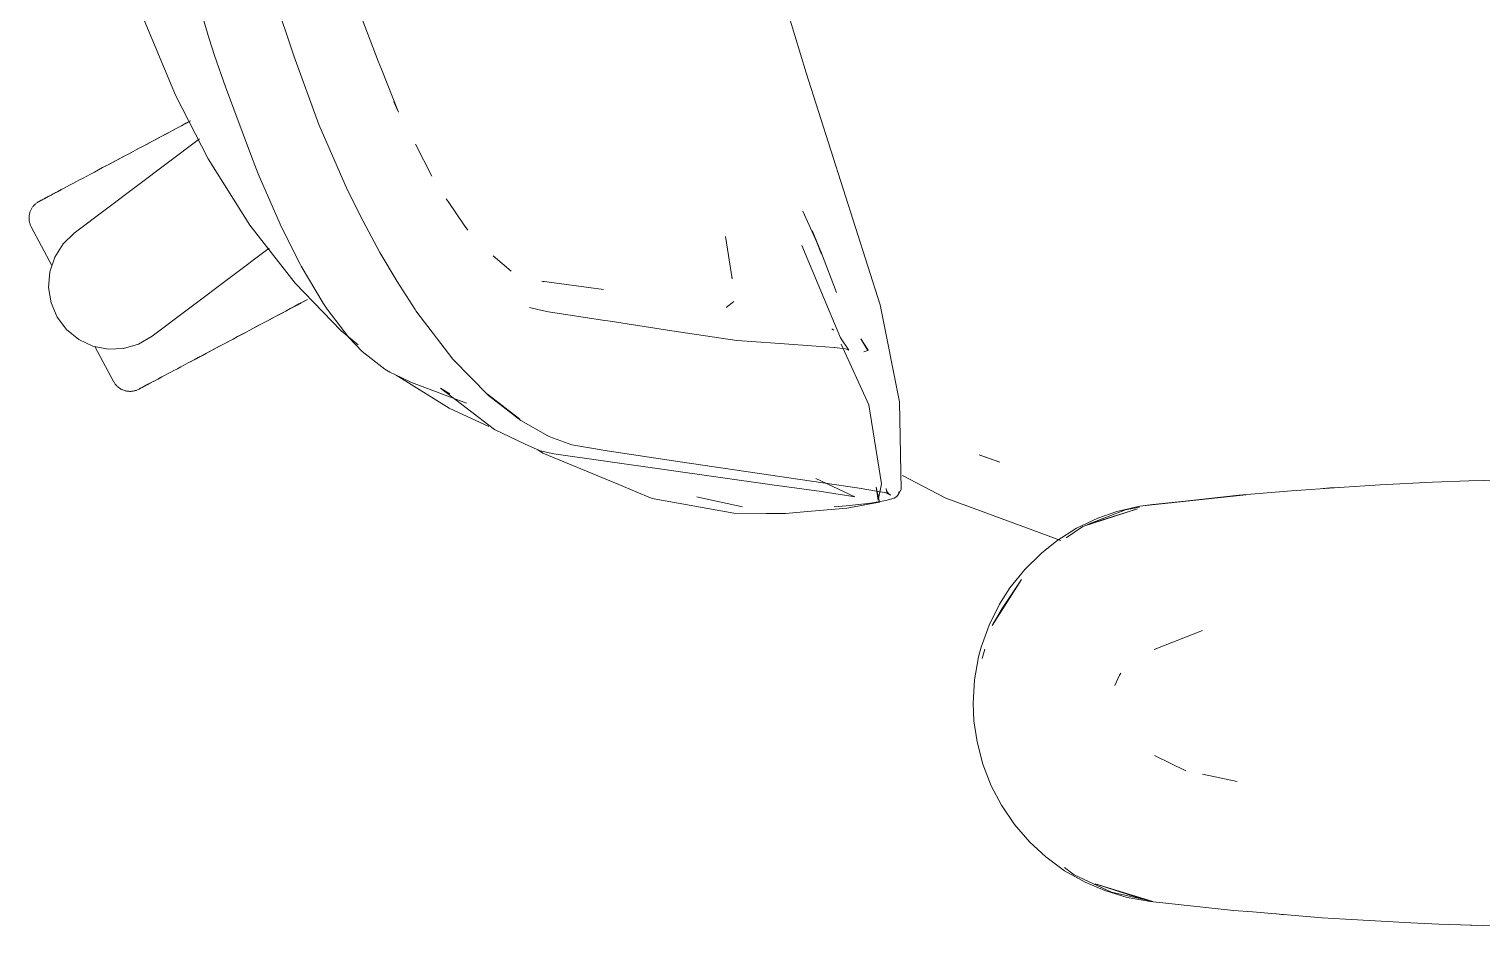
# Model space of a CAD drawing. Header units: millimetres. Extents: x 155927 to 317870, y -36033 to 97293.
# Drawn here: x 209381.8 to 209696.2, y 10100.9 to 10295 of the extents above; entities that cross this region are included whole.
import ezdxf

# ---------------------------------------------------------------- set-up
doc = ezdxf.new("R2010")
doc.units = ezdxf.units.MM
doc.header["$MEASUREMENT"] = 0
doc.layers.add('G-IMPT', color=8, linetype='CONTINUOUS', lineweight=9)
doc.layers.add('I-FURN', color=8, linetype='CONTINUOUS', lineweight=9)

msp = doc.modelspace()

# ---------------------------------------------------------------- linework, layer by layer
at = {"layer": 'G-IMPT'}
for p, q in [((209420.76, 10292.91), (209411.81, 10323.74)), ((209540.77, 10315.55), (209549.95, 10285.58)), ((209450.65, 10305.52), (209457.36, 10288.07)), ((209439.06, 10289.26), (209434.05, 10304.18)), ((209405.96, 10298.66), (209413.48, 10280.69)), ((209420.76, 10292.91), (209421.95, 10289.31)), ((209424.29, 10282.49), (209421.95, 10289.31)), ((209439.06, 10289.26), (209444.52, 10274.38)), ((209457.36, 10288.07), (209458.03, 10286.34)), ((209458.03, 10286.34), (209461.75, 10277.02)), ((209549.95, 10285.58), (209565.94, 10235.33)), ((209413.48, 10280.69), (209420.57, 10266.91)), ((209424.29, 10282.49), (209429.89, 10267.41)), ((209461.75, 10277.02), (209460.75, 10279.26)), ((209444.52, 10274.38), (209450.7, 10260.16)), ((209468.92, 10263.18), (209465.38, 10270.15)), ((209431.37, 10263.73), (209429.89, 10267.41)), ((209420.57, 10266.91), (209429.55, 10252.62)), ((209436.14, 10252.77), (209431.37, 10263.73)), ((209454.09, 10253.43), (209450.7, 10260.16)), ((209472.45, 10257.71), (209472.06, 10258.29)), ((209475.95, 10252.58), (209472.45, 10257.71)), ((209552.24, 10248.9), (209549.19, 10255.61)), ((209429.55, 10252.62), (209439.35, 10240.02)), ((209436.14, 10252.77), (209436.36, 10252.33)), ((209440.36, 10244.32), (209436.36, 10252.33)), ((209454.09, 10253.43), (209457.66, 10246.64)), ((209475.95, 10252.58), (209476.7, 10251.47)), ((209553.27, 10246.31), (209551.24, 10251.43)), ((209553.26, 10246.52), (209551.25, 10251.42)), ((209551.25, 10251.42), (209553.27, 10246.31)), ((209533.91, 10240.99), (209532.51, 10250.15)), ((209557.4, 10228.18), (209548.97, 10248.16)), ((209461.42, 10240.41), (209457.66, 10246.64)), ((209482.22, 10245.94), (209486.13, 10242.6)), ((209553.26, 10246.52), (209556.52, 10238.05)), ((209440.36, 10244.32), (209440.67, 10243.72)), ((209440.67, 10243.72), (209445.4, 10235.72)), ((209449.31, 10229.72), (209439.35, 10240.02)), ((209461.42, 10240.41), (209465.31, 10234.31)), ((209506.08, 10238.66), (209492.72, 10240.44)), ((209492.72, 10240.44), (209493.19, 10240.3)), ((209533.91, 10240.99), (209533.87, 10241.34)), ((209446.27, 10234.43), (209445.4, 10235.72)), ((209534.26, 10236.04), (209532.62, 10234.76)), ((209450.98, 10228.3), (209446.27, 10234.43)), ((209465.31, 10234.31), (209465.47, 10234.06)), ((209473.5, 10223.62), (209465.47, 10234.06)), ((209490.04, 10234.74), (209492.2, 10234.28)), ((209492.2, 10234.28), (209494.19, 10233.86)), ((209494.65, 10233.79), (209494.19, 10233.86)), ((209506.38, 10231.98), (209494.65, 10233.79)), ((209570.14, 10214.38), (209565.94, 10235.33)), ((209449.31, 10229.72), (209452.98, 10226.72)), ((209506.38, 10231.98), (209506.99, 10231.89)), ((209507.5, 10231.81), (209506.99, 10231.89)), ((209520.85, 10229.69), (209507.5, 10231.81)), ((209520.85, 10229.69), (209534.92, 10227.66)), ((209555.95, 10229.9), (209555.51, 10230.17)), ((209453.88, 10225.28), (209450.98, 10228.3)), ((209535, 10227.65), (209534.92, 10227.66)), ((209535, 10227.65), (209543.25, 10227.03)), ((209543.25, 10227.03), (209544.23, 10226.96)), ((209544.23, 10226.96), (209552.09, 10226.4)), ((209552.09, 10226.4), (209555.97, 10226.1)), ((209559.16, 10225.51), (209557.4, 10228.18)), ((209563.51, 10213.68), (209557.53, 10226.84)), ((209563.37, 10225.51), (209561.78, 10227.97)), ((209561.78, 10227.97), (209563.3, 10225.49)), ((209563.3, 10225.49), (209561.82, 10227.96)), ((209458.74, 10221.42), (209453.88, 10225.28)), ((209473.5, 10223.62), (209481.23, 10215.72)), ((209556.05, 10226.1), (209555.97, 10226.1)), ((209556.05, 10226.1), (209558.43, 10225.8)), ((209558.44, 10225.8), (209558.43, 10225.8)), ((209558.44, 10225.8), (209559.16, 10225.51)), ((209562.43, 10225.21), (209563.3, 10225.49)), ((209563.37, 10225.51), (209563.3, 10225.49)), ((209458.74, 10221.42), (209459.88, 10220.8)), ((209459.88, 10220.8), (209462.31, 10219.63)), ((209472.68, 10212.99), (209461.23, 10220.11)), ((209462.31, 10219.63), (209464.54, 10218.56)), ((209476.45, 10214.05), (209464.54, 10218.56)), ((209470.79, 10217.28), (209472.82, 10216.12)), ((209470.79, 10217.28), (209482.5, 10208.34)), ((209481.02, 10216.03), (209487.97, 10210.63)), ((209481.02, 10216.03), (209484.59, 10213.22)), ((209488.2, 10210.3), (209481.23, 10215.72)), ((209563.51, 10213.68), (209566.22, 10196.63)), ((209570.14, 10214.38), (209570.52, 10195.39)), ((209481.31, 10209.01), (209472.68, 10212.99)), ((209487.97, 10210.63), (209484.59, 10213.22)), ((209489.02, 10205.3), (209482.5, 10208.34)), ((209488.2, 10210.3), (209494.03, 10207.01)), ((209489.02, 10205.3), (209492.38, 10203.73)), ((209494.03, 10207.01), (209494.45, 10206.8)), ((209499.24, 10205.05), (209494.45, 10206.8)), ((209499.24, 10205.05), (209506.91, 10203.75)), ((209491.77, 10204.02), (209492.94, 10203.25)), ((209495.37, 10203.09), (209492.38, 10203.73)), ((209492.94, 10203.25), (209509.39, 10196.45)), ((209542.59, 10196.41), (209495.37, 10203.09)), ((209522.68, 10201.35), (209506.91, 10203.75)), ((209553.56, 10196.8), (209522.68, 10201.35)), ((209587.4, 10202.92), (209591.86, 10201.29)), ((209587.4, 10202.92), (209587.98, 10202.66)), ((209591.86, 10201.29), (209587.98, 10202.66)), ((209570.78, 10198.42), (209578.36, 10194.44)), ((209509.39, 10196.45), (209512.76, 10195.06)), ((209516.62, 10193.46), (209512.76, 10195.06)), ((209542.59, 10196.41), (209553.25, 10194.97)), ((209560.44, 10193.78), (209552.03, 10197.77)), ((209554.55, 10194.76), (209553.25, 10194.97)), ((209561.41, 10195.69), (209553.56, 10196.8)), ((209554.55, 10194.76), (209559.57, 10193.92)), ((209567.68, 10194.58), (209561.41, 10195.69)), ((209565.05, 10195.92), (209565.54, 10193.05)), ((209565.05, 10195.92), (209565.77, 10192.64)), ((209565.54, 10193.05), (209566.22, 10196.63)), ((209567.06, 10194.75), (209567.68, 10194.58)), ((209567.06, 10194.75), (209568.15, 10194.19)), ((209567.25, 10195.62), (209567.33, 10195.12)), ((209567.65, 10194.58), (209567.33, 10195.12)), ((209570.52, 10195.39), (209569.92, 10194.36)), ((209570.04, 10194.98), (209569.92, 10194.36)), ((209570.04, 10194.98), (209569.94, 10194.43)), ((209643.57, 10194.14), (209654.97, 10195.12)), ((209665.26, 10195.85), (209654.97, 10195.12)), ((209663.22, 10195.72), (209661.8, 10195.58)), ((209663.22, 10195.72), (209665.12, 10195.81)), ((209665.26, 10195.85), (209674.13, 10196.41)), ((209685.44, 10196.95), (209674.13, 10196.41)), ((209685.44, 10196.95), (209693.31, 10197.25)), ((209705.62, 10197.54), (209693.31, 10197.25)), ((209534.31, 10190.23), (209516.62, 10193.46)), ((209526.87, 10193.68), (209526.3, 10193.83)), ((209536.18, 10191.64), (209526.87, 10193.68)), ((209558.56, 10191.86), (209555.97, 10191.65)), ((209563.25, 10192.38), (209558.56, 10191.86)), ((209559.2, 10191.39), (209563.45, 10192.2)), ((209560.44, 10193.78), (209559.57, 10193.92)), ((209563.86, 10192.46), (209563.25, 10192.38)), ((209563.45, 10192.2), (209565.77, 10192.64)), ((209563.86, 10192.46), (209567.14, 10192.99)), ((209569, 10193.54), (209567.14, 10192.99)), ((209567.65, 10194.58), (209568.15, 10194.19)), ((209569, 10193.54), (209569.54, 10193.86)), ((209569.54, 10193.86), (209569.92, 10194.36)), ((209569.92, 10194.36), (209569.94, 10194.43)), ((209578.36, 10194.44), (209580.12, 10193.52)), ((209586.09, 10191.33), (209580.12, 10193.52)), ((209622.14, 10191.79), (209617.18, 10190.63)), ((209622.06, 10191.57), (209619.01, 10190.99)), ((209622.14, 10191.79), (209645.09, 10194.24)), ((209622.14, 10191.79), (209643.57, 10194.14)), ((209622.14, 10191.79), (209624.95, 10192.12)), ((209645.09, 10194.24), (209624.95, 10192.12)), ((209626.47, 10192.26), (209624.95, 10192.12)), ((209534.31, 10190.23), (209541.28, 10190.2)), ((209541.28, 10190.2), (209545.45, 10190.2)), ((209549.41, 10190.54), (209545.45, 10190.2)), ((209558.73, 10191.34), (209549.41, 10190.54)), ((209558.73, 10191.34), (209559.2, 10191.39)), ((209605.03, 10184.38), (209586.09, 10191.33)), ((209608.46, 10186.99), (209613.04, 10189.18)), ((209609.78, 10187.39), (209621.64, 10191.2)), ((209619.01, 10190.99), (209610.82, 10187.79)), ((209612.49, 10188.29), (209621.64, 10191.2)), ((209613.04, 10189.18), (209617.18, 10190.63)), ((209608.46, 10186.99), (209604.14, 10184.26)), ((209609.78, 10187.39), (209606.21, 10184.96)), ((209609.78, 10187.39), (209612.49, 10188.29)), ((209600.83, 10181.64), (209604.14, 10184.26)), ((209597.22, 10178.09), (209600.83, 10181.64)), ((209590.17, 10165.96), (209596.5, 10175.91)), ((209592.33, 10169.64), (209596.5, 10175.91)), ((209597.22, 10178.09), (209594.03, 10174.12)), ((209591.77, 10170.57), (209594.03, 10174.12)), ((209589.53, 10166.06), (209591.77, 10170.57)), ((209590.17, 10165.96), (209592.33, 10169.64)), ((209589.53, 10166.06), (209587.82, 10161.29)), ((209635.66, 10164.89), (209625.23, 10160.74)), ((209587.25, 10159.16), (209587.82, 10161.29)), ((209588.62, 10160.85), (209588, 10158.82)), ((209586.37, 10154.21), (209587.25, 10159.16)), ((209586.08, 10149.17), (209586.37, 10154.21)), ((209616.69, 10152.99), (209617.71, 10155.22)), ((209617.71, 10155.22), (209618, 10155.67)), ((209586.08, 10149.17), (209586.25, 10145.32)), ((209586.9, 10140.81), (209586.25, 10145.32)), ((209586.9, 10140.81), (209588.16, 10135.94)), ((209589.99, 10131.23), (209588.16, 10135.94)), ((209625.32, 10137.79), (209632.11, 10134.52)), ((209643.16, 10132.19), (209635.72, 10133.76)), ((209592.18, 10127.07), (209589.99, 10131.23)), ((209592.18, 10127.07), (209595.01, 10122.9)), ((209595.01, 10122.9), (209598.33, 10119.06)), ((209601.77, 10115.9), (209598.33, 10119.06)), ((209601.77, 10115.9), (209605.85, 10112.9)), ((209605.81, 10113.59), (209607.92, 10112)), ((209610.3, 10110.39), (209605.85, 10112.9)), ((209615.98, 10108.26), (209607.92, 10112)), ((209610.3, 10110.39), (209614.53, 10108.58)), ((209624.95, 10106.22), (209612.49, 10110.05)), ((209612.49, 10110.05), (209621.64, 10107.13)), ((209614.53, 10108.58), (209619.4, 10107.11)), ((209615.98, 10108.26), (209624.39, 10106.35)), ((209624.44, 10106.22), (209619.4, 10107.11)), ((209624.95, 10106.22), (209621.64, 10107.13)), ((209642.37, 10104.31), (209624.44, 10106.22)), ((209646.5, 10103.97), (209642.37, 10104.31)), ((209661.55, 10102.72), (209646.5, 10103.97)), ((209653.37, 10103.37), (209651.69, 10103.54)), ((209661.55, 10102.72), (209666.64, 10102.39)), ((209666.64, 10102.39), (209680.78, 10101.58)), ((209686.8, 10101.33), (209680.78, 10101.58)), ((209686.8, 10101.33), (209698.56, 10100.94)), ((209691.69, 10101.19), (209693.62, 10101.08)), ((209693.62, 10101.08), (209695.12, 10101.06))]:
    msp.add_line(p, q, dxfattribs=at)
at = {"layer": 'I-FURN'}
for p, q in [((209413.34, 10273.34), (209412.35, 10272.81)), ((209412.81, 10273.06), (209413.8, 10273.59)), ((209414.33, 10273.87), (209413.34, 10273.34)), ((209413.8, 10273.59), (209414.78, 10274.11)), ((209415.31, 10274.39), (209414.33, 10273.87)), ((209414.78, 10274.11), (209415.75, 10274.63)), ((209416.28, 10274.9), (209415.31, 10274.39)), ((209415.75, 10274.63), (209416.72, 10275.14)), ((209391.58, 10250.89), (209418.64, 10271.28)), ((209407.33, 10270.15), (209406.33, 10269.61)), ((209406.79, 10269.86), (209407.79, 10270.39)), ((209408.33, 10270.68), (209407.33, 10270.15)), ((209407.79, 10270.39), (209408.8, 10270.93)), ((209409.34, 10271.22), (209408.33, 10270.68)), ((209408.8, 10270.93), (209409.8, 10271.46)), ((209410.35, 10271.75), (209409.34, 10271.22)), ((209409.8, 10271.46), (209410.81, 10272)), ((209411.35, 10272.28), (209410.35, 10271.75)), ((209410.81, 10272), (209411.81, 10272.53)), ((209412.35, 10272.81), (209411.35, 10272.28)), ((209411.81, 10272.53), (209412.81, 10273.06)), ((209401.42, 10267), (209400.47, 10266.5)), ((209400.9, 10266.73), (209401.86, 10267.24)), ((209402.38, 10267.52), (209401.42, 10267)), ((209401.86, 10267.24), (209402.83, 10267.75)), ((209403.36, 10268.03), (209402.38, 10267.52)), ((209402.83, 10267.75), (209403.81, 10268.27)), ((209404.34, 10268.56), (209403.36, 10268.03)), ((209403.81, 10268.27), (209404.8, 10268.8)), ((209405.33, 10269.08), (209404.34, 10268.56)), ((209404.8, 10268.8), (209405.79, 10269.33)), ((209406.33, 10269.61), (209405.33, 10269.08)), ((209405.79, 10269.33), (209406.79, 10269.86)), ((209395.95, 10264.09), (209395.1, 10263.64)), ((209396.81, 10264.56), (209395.95, 10264.09)), ((209397.7, 10265.03), (209396.81, 10264.56)), ((209398.61, 10265.51), (209397.7, 10265.03)), ((209398.12, 10265.25), (209399.03, 10265.73)), ((209399.53, 10266), (209398.61, 10265.51)), ((209399.03, 10265.73), (209399.96, 10266.23)), ((209400.47, 10266.5), (209399.53, 10266)), ((209399.96, 10266.23), (209400.9, 10266.73)), ((209389.87, 10260.86), (209389.24, 10260.53)), ((209390.53, 10261.22), (209389.87, 10260.86)), ((209391.23, 10261.58), (209390.53, 10261.22)), ((209391.95, 10261.97), (209391.23, 10261.58)), ((209392.7, 10262.37), (209391.95, 10261.97)), ((209393.47, 10262.78), (209392.7, 10262.37)), ((209394.28, 10263.21), (209393.47, 10262.78)), ((209395.1, 10263.64), (209394.28, 10263.21)), ((209383.62, 10257.52), (209383.75, 10257.61)), ((209383.75, 10257.61), (209383.89, 10257.69)), ((209383.89, 10257.69), (209383.93, 10257.71)), ((209383.93, 10257.71), (209383.95, 10257.72)), ((209383.94, 10257.71), (209383.93, 10257.71)), ((209383.98, 10257.73), (209383.94, 10257.71)), ((209383.95, 10257.72), (209384.01, 10257.75)), ((209384.06, 10257.77), (209383.98, 10257.73)), ((209384.01, 10257.75), (209384.11, 10257.8)), ((209384.18, 10257.84), (209384.06, 10257.77)), ((209384.11, 10257.8), (209384.25, 10257.88)), ((209384.34, 10257.93), (209384.18, 10257.84)), ((209384.25, 10257.88), (209384.43, 10257.97)), ((209384.55, 10258.03), (209384.34, 10257.93)), ((209384.43, 10257.97), (209384.65, 10258.09)), ((209384.79, 10258.16), (209384.55, 10258.03)), ((209384.65, 10258.09), (209384.91, 10258.23)), ((209385.07, 10258.31), (209384.79, 10258.16)), ((209384.91, 10258.23), (209385.21, 10258.38)), ((209385.38, 10258.48), (209385.07, 10258.31)), ((209385.21, 10258.38), (209385.54, 10258.56)), ((209385.74, 10258.67), (209385.38, 10258.48)), ((209385.54, 10258.56), (209385.92, 10258.76)), ((209386.13, 10258.88), (209385.74, 10258.67)), ((209385.92, 10258.76), (209386.33, 10258.98)), ((209386.56, 10259.1), (209386.13, 10258.88)), ((209386.33, 10258.98), (209386.77, 10259.22)), ((209387.03, 10259.35), (209386.56, 10259.1)), ((209386.77, 10259.22), (209387.25, 10259.47)), ((209387.53, 10259.62), (209387.03, 10259.35)), ((209387.25, 10259.47), (209387.77, 10259.75)), ((209388.06, 10259.9), (209387.53, 10259.62)), ((209387.77, 10259.75), (209388.32, 10260.04)), ((209388.63, 10260.21), (209388.06, 10259.9)), ((209388.32, 10260.04), (209388.91, 10260.35)), ((209389.24, 10260.53), (209388.63, 10260.21)), ((209381.8, 10254.43), (209381.82, 10254.59)), ((209381.8, 10254.27), (209381.8, 10254.43)), ((209381.82, 10254.59), (209381.84, 10254.75)), ((209381.84, 10254.75), (209381.87, 10254.91)), ((209381.87, 10254.91), (209381.9, 10255.07)), ((209381.9, 10255.07), (209381.94, 10255.23)), ((209381.94, 10255.23), (209381.99, 10255.38)), ((209381.99, 10255.38), (209382.04, 10255.53)), ((209382.04, 10255.53), (209382.1, 10255.68)), ((209382.1, 10255.68), (209382.16, 10255.83)), ((209382.16, 10255.83), (209382.23, 10255.98)), ((209382.23, 10255.98), (209382.31, 10256.12)), ((209382.31, 10256.12), (209382.39, 10256.26)), ((209382.39, 10256.26), (209382.48, 10256.39)), ((209382.48, 10256.39), (209382.57, 10256.53)), ((209382.57, 10256.53), (209382.67, 10256.65)), ((209382.67, 10256.65), (209382.77, 10256.78)), ((209382.77, 10256.78), (209382.88, 10256.9)), ((209382.88, 10256.9), (209382.99, 10257.01)), ((209382.99, 10257.01), (209383.11, 10257.12)), ((209383.11, 10257.12), (209383.23, 10257.23)), ((209383.23, 10257.23), (209383.35, 10257.33)), ((209383.35, 10257.33), (209383.48, 10257.43)), ((209383.48, 10257.43), (209383.62, 10257.52)), ((209381.79, 10254.11), (209381.8, 10254.27)), ((209381.8, 10253.95), (209381.79, 10254.11)), ((209381.81, 10253.79), (209381.8, 10253.95)), ((209381.83, 10253.63), (209381.81, 10253.79)), ((209381.85, 10253.47), (209381.83, 10253.63)), ((209381.88, 10253.31), (209381.85, 10253.47)), ((209381.92, 10253.16), (209381.88, 10253.31)), ((209381.96, 10253), (209381.92, 10253.16)), ((209382.01, 10252.85), (209381.96, 10253)), ((209382.06, 10252.69), (209382.01, 10252.85)), ((209382.13, 10252.55), (209382.06, 10252.69)), ((209382.19, 10252.4), (209382.13, 10252.55)), ((209382.27, 10252.26), (209382.19, 10252.4)), ((209382.27, 10252.26), (209386.74, 10243.85)), ((209387.35, 10245.69), (209389.15, 10248.55)), ((209389.15, 10248.55), (209391.58, 10250.89)), ((209386.29, 10242.49), (209387.35, 10245.69)), ((209433.74, 10247.61), (209408.42, 10228.54)), ((209386.02, 10239.13), (209386.29, 10242.49)), ((209386.57, 10235.8), (209386.02, 10239.13)), ((209387.89, 10232.7), (209386.57, 10235.8)), ((209440.7, 10235.79), (209439.77, 10235.3)), ((209440.2, 10235.53), (209441.13, 10236.02)), ((209441.62, 10236.28), (209440.7, 10235.79)), ((209441.13, 10236.02), (209442.03, 10236.5)), ((209389.92, 10230), (209387.89, 10232.7)), ((209433.4, 10231.91), (209434.4, 10232.44)), ((209434.94, 10232.73), (209433.94, 10232.2)), ((209434.4, 10232.44), (209435.39, 10232.97)), ((209435.92, 10233.25), (209434.94, 10232.73)), ((209435.39, 10232.97), (209436.38, 10233.49)), ((209436.9, 10233.77), (209435.92, 10233.25)), ((209436.38, 10233.49), (209437.35, 10234.01)), ((209437.87, 10234.29), (209436.9, 10233.77)), ((209437.35, 10234.01), (209438.31, 10234.52)), ((209438.83, 10234.8), (209437.87, 10234.29)), ((209438.31, 10234.52), (209439.27, 10235.03)), ((209439.77, 10235.3), (209438.83, 10234.8)), ((209439.27, 10235.03), (209440.2, 10235.53)), ((209392.54, 10227.87), (209389.92, 10230)), ((209428.93, 10229.53), (209427.92, 10229)), ((209428.39, 10229.24), (209429.39, 10229.78)), ((209429.93, 10230.07), (209428.93, 10229.53)), ((209429.39, 10229.78), (209430.39, 10230.31)), ((209430.94, 10230.6), (209429.93, 10230.07)), ((209430.39, 10230.31), (209431.4, 10230.85)), ((209431.94, 10231.13), (209430.94, 10230.6)), ((209431.4, 10230.85), (209432.4, 10231.38)), ((209432.94, 10231.67), (209431.94, 10231.13)), ((209432.4, 10231.38), (209433.4, 10231.91)), ((209433.94, 10232.2), (209432.94, 10231.67)), ((209395.59, 10226.43), (209392.54, 10227.87)), ((209398.89, 10225.76), (209395.59, 10226.43)), ((209396.04, 10226.34), (209400.08, 10218.76)), ((209405.5, 10226.84), (209402.26, 10225.9)), ((209408.42, 10228.54), (209405.5, 10226.84)), ((209423.02, 10226.39), (209422.06, 10225.88)), ((209422.5, 10226.11), (209423.46, 10226.62)), ((209423.98, 10226.9), (209423.02, 10226.39)), ((209423.46, 10226.62), (209424.43, 10227.14)), ((209424.95, 10227.42), (209423.98, 10226.9)), ((209424.43, 10227.14), (209425.4, 10227.66)), ((209425.94, 10227.94), (209424.95, 10227.42)), ((209425.4, 10227.66), (209426.39, 10228.18)), ((209426.93, 10228.47), (209425.94, 10227.94)), ((209426.39, 10228.18), (209427.39, 10228.71)), ((209427.92, 10229), (209426.93, 10228.47)), ((209427.39, 10228.71), (209428.39, 10229.24)), ((209402.26, 10225.9), (209398.89, 10225.76)), ((209416.25, 10222.79), (209417.08, 10223.23)), ((209417.54, 10223.48), (209416.7, 10223.03)), ((209417.08, 10223.23), (209417.94, 10223.69)), ((209418.41, 10223.94), (209417.54, 10223.48)), ((209417.94, 10223.69), (209418.82, 10224.16)), ((209419.3, 10224.41), (209418.41, 10223.94)), ((209418.82, 10224.16), (209419.71, 10224.63)), ((209420.2, 10224.89), (209419.3, 10224.41)), ((209419.71, 10224.63), (209420.63, 10225.12)), ((209421.13, 10225.38), (209420.2, 10224.89)), ((209420.63, 10225.12), (209421.56, 10225.61)), ((209422.06, 10225.88), (209421.13, 10225.38)), ((209421.56, 10225.61), (209422.5, 10226.11)), ((209410.5, 10219.74), (209411.12, 10220.06)), ((209411.12, 10220.06), (209411.77, 10220.41)), ((209411.77, 10220.41), (209412.44, 10220.77)), ((209412.44, 10220.77), (209413.15, 10221.14)), ((209413.15, 10221.14), (209413.89, 10221.53)), ((209413.89, 10221.53), (209414.65, 10221.94)), ((209414.65, 10221.94), (209415.44, 10222.36)), ((209415.44, 10222.36), (209416.25, 10222.79)), ((209400.1, 10218.72), (209400.08, 10218.76)), ((209400.18, 10218.58), (209400.1, 10218.72)), ((209400.26, 10218.44), (209400.18, 10218.58)), ((209400.35, 10218.31), (209400.26, 10218.44)), ((209400.45, 10218.18), (209400.35, 10218.31)), ((209400.55, 10218.05), (209400.45, 10218.18)), ((209400.66, 10217.93), (209400.55, 10218.05)), ((209400.77, 10217.82), (209400.66, 10217.93)), ((209400.88, 10217.7), (209400.77, 10217.82)), ((209401, 10217.6), (209400.88, 10217.7)), ((209401.13, 10217.49), (209401, 10217.6)), ((209401.26, 10217.4), (209401.13, 10217.49)), ((209401.39, 10217.3), (209401.26, 10217.4)), ((209401.52, 10217.22), (209401.39, 10217.3)), ((209401.66, 10217.13), (209401.52, 10217.22)), ((209401.81, 10217.06), (209401.66, 10217.13)), ((209401.95, 10216.99), (209401.81, 10217.06)), ((209402.1, 10216.92), (209401.95, 10216.99)), ((209402.25, 10216.86), (209402.1, 10216.92)), ((209402.4, 10216.81), (209402.25, 10216.86)), ((209402.56, 10216.77), (209402.4, 10216.81)), ((209402.71, 10216.73), (209402.56, 10216.77)), ((209402.87, 10216.69), (209402.71, 10216.73)), ((209404.47, 10216.71), (209404.31, 10216.68)), ((209404.63, 10216.74), (209404.47, 10216.71)), ((209404.78, 10216.79), (209404.63, 10216.74)), ((209404.94, 10216.83), (209404.78, 10216.79)), ((209405.09, 10216.89), (209404.94, 10216.83)), ((209405.24, 10216.95), (209405.09, 10216.89)), ((209405.38, 10217.02), (209405.24, 10216.95)), ((209405.53, 10217.09), (209405.38, 10217.02)), ((209405.57, 10217.12), (209405.53, 10217.09)), ((209405.53, 10217.09), (209405.55, 10217.1)), ((209405.53, 10217.09), (209405.53, 10217.09)), ((209405.55, 10217.1), (209405.61, 10217.13)), ((209405.66, 10217.16), (209405.57, 10217.12)), ((209405.61, 10217.13), (209405.71, 10217.19)), ((209405.78, 10217.22), (209405.66, 10217.16)), ((209405.71, 10217.19), (209405.85, 10217.26)), ((209405.94, 10217.31), (209405.78, 10217.22)), ((209405.85, 10217.26), (209406.03, 10217.36)), ((209406.14, 10217.42), (209405.94, 10217.31)), ((209406.03, 10217.36), (209406.25, 10217.47)), ((209406.38, 10217.54), (209406.14, 10217.42)), ((209406.25, 10217.47), (209406.51, 10217.61)), ((209406.66, 10217.69), (209406.38, 10217.54)), ((209406.51, 10217.61), (209406.8, 10217.77)), ((209406.98, 10217.86), (209406.66, 10217.69)), ((209406.8, 10217.77), (209407.14, 10217.95)), ((209407.34, 10218.05), (209406.98, 10217.86)), ((209407.14, 10217.95), (209407.51, 10218.15)), ((209407.73, 10218.26), (209407.34, 10218.05)), ((209407.51, 10218.15), (209407.92, 10218.36)), ((209408.16, 10218.49), (209407.73, 10218.26)), ((209407.92, 10218.36), (209408.37, 10218.6)), ((209408.62, 10218.74), (209408.16, 10218.49)), ((209408.37, 10218.6), (209408.85, 10218.86)), ((209409.12, 10219), (209408.62, 10218.74)), ((209408.85, 10218.86), (209409.37, 10219.13)), ((209409.66, 10219.29), (209409.12, 10219)), ((209409.37, 10219.13), (209409.92, 10219.42)), ((209410.23, 10219.59), (209409.66, 10219.29)), ((209409.92, 10219.42), (209410.5, 10219.74)), ((209403.03, 10216.66), (209402.87, 10216.69)), ((209403.19, 10216.64), (209403.03, 10216.66)), ((209403.35, 10216.63), (209403.19, 10216.64)), ((209403.51, 10216.62), (209403.35, 10216.63)), ((209403.67, 10216.62), (209403.51, 10216.62)), ((209403.83, 10216.62), (209403.67, 10216.62)), ((209403.99, 10216.63), (209403.83, 10216.62)), ((209404.15, 10216.65), (209403.99, 10216.63)), ((209404.31, 10216.68), (209404.15, 10216.65))]:
    msp.add_line(p, q, dxfattribs=at)

doc.saveas('drawing.dxf')
